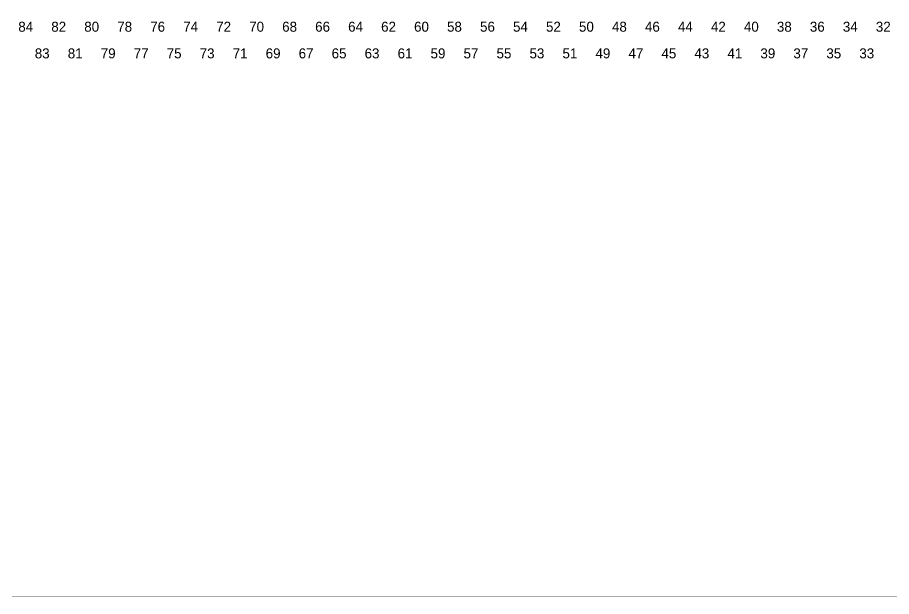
# Model space of a CAD drawing. Extents: x -42000 to 45000, y -40000 to 40000.
# Drawn here: x -15750 to 10483, y -40000 to -22623 of the extents above; entities that cross this region are included whole.
import ezdxf
from ezdxf.enums import TextEntityAlignment as Align

# ---------------------------------------------------------------- set-up
doc = ezdxf.new("R2010")
doc.units = 0
doc.header["$MEASUREMENT"] = 0
doc.layers.add('PHOTOPLOT', color=104, linetype='CONTINUOUS')
doc.layers.add('PIN_NOTATIONS', color=221, linetype='CONTINUOUS')
doc.styles.add('VF_STD', font='txt')

msp = doc.modelspace()

# ---------------------------------------------------------------- linework, layer by layer
at = {"layer": 'PHOTOPLOT', "const_width": 1}
msp.add_lwpolyline([(-42000, -40000), (-42000, 40000), (45000, 40000), (45000, -40000)], close=True, dxfattribs=at)

# ---------------------------------------------------------------- texts
at = {"layer": 'PIN_NOTATIONS', "style": 'VF_STD'}
for s, p in [('84', (-15503, -22900)), ('82', (-14513, -22900)), ('80', (-13523, -22900)), ('78', (-12533, -22900)), ('76', (-11543, -22900)), ('74', (-10553, -22900)), ('72', (-9563, -22900)), ('70', (-8573, -22900)), ('68', (-7583, -22900)), ('66', (-6593, -22900)), ('64', (-5603, -22900)), ('62', (-4613, -22900)), ('60', (-3624, -22900)), ('58', (-2634, -22900)), ('56', (-1644, -22900)), ('54', (-654, -22900)), ('52', (336, -22900)), ('50', (1326, -22900)), ('48', (2316, -22900)), ('46', (3306, -22900)), ('44', (4296, -22900)), ('42', (5286, -22900)), ('40', (6276, -22900)), ('38', (7266, -22900)), ('36', (8256, -22900)), ('34', (9246, -22900)), ('32', (10236, -22900)), ('83', (-15008, -23700)), ('81', (-14018, -23700)), ('79', (-13028, -23700)), ('77', (-12038, -23700)), ('75', (-11048, -23700)), ('73', (-10058, -23700)), ('71', (-9068, -23700)), ('69', (-8078, -23700)), ('67', (-7088, -23700)), ('65', (-6098, -23700)), ('63', (-5108, -23700)), ('61', (-4118, -23700)), ('59', (-3129, -23700)), ('57', (-2139, -23700)), ('55', (-1149, -23700)), ('53', (-159, -23700)), ('51', (831, -23700)), ('49', (1821, -23700)), ('47', (2811, -23700)), ('45', (3801, -23700)), ('43', (4791, -23700)), ('41', (5781, -23700)), ('39', (6771, -23700)), ('37', (7761, -23700)), ('35', (8751, -23700)), ('33', (9741, -23700))]:
    msp.add_text(s, height=300, dxfattribs=at).set_placement(p, align=Align.MIDDLE_CENTER)

doc.saveas('drawing.dxf')
